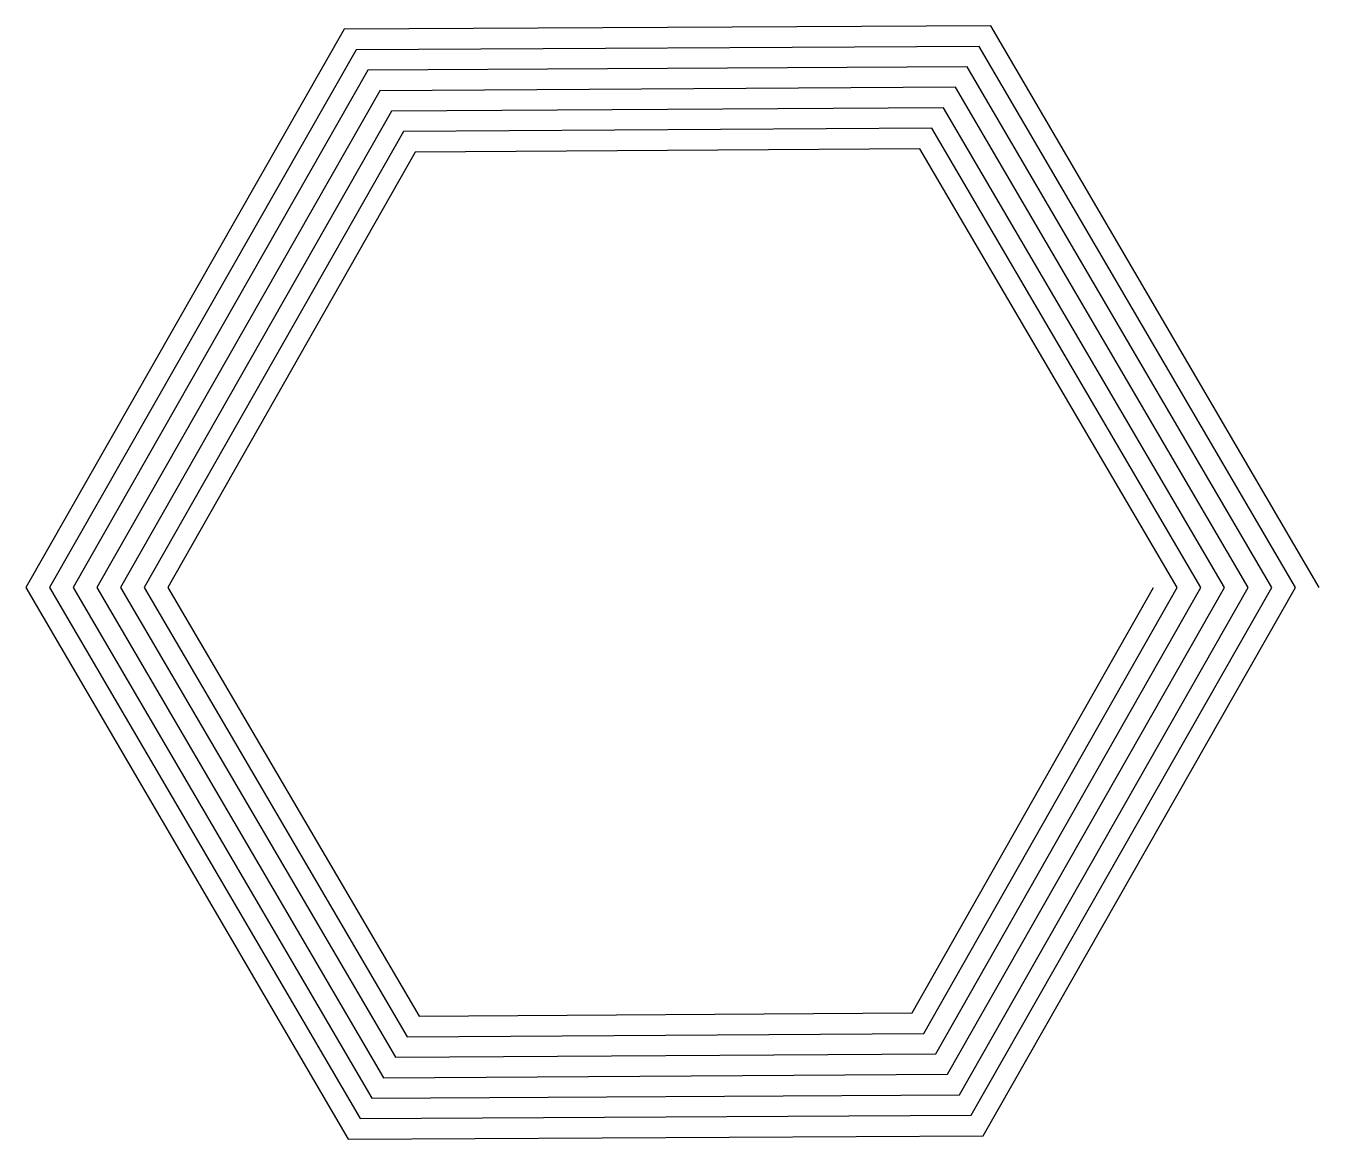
# Model space of a CAD drawing. Header units: millimetres. Extents: x -18.8 to 19.1, y -16.2 to 16.5.
import ezdxf

# ---------------------------------------------------------------- set-up
doc = ezdxf.new("R2010")
doc.units = ezdxf.units.MM

msp = doc.modelspace()

# ---------------------------------------------------------------- linework, layer by layer
msp.add_lwpolyline([(19.122, 0), (9.503, 16.46), (-9.445, 16.36), (-18.775, 0), (-9.33, -16.16), (9.272, -16.06), (18.429, 0), (9.157, 15.86), (-9.099, 15.76), (-18.082, 0), (-8.983, -15.56), (8.926, -15.46), (17.736, 0), (8.81, 15.26), (-8.753, 15.16), (-17.39, 0), (-8.637, -14.96), (8.579, -14.86), (17.043, 0), (8.464, 14.66), (-8.406, 14.56), (-16.697, 0), (-8.291, -14.36), (8.233, -14.26), (16.35, 0), (8.117, 14.06), (-8.06, 13.96), (-16.004, 0), (-7.944, -13.76), (7.886, -13.66), (15.658, 0), (7.771, 13.46), (-7.713, 13.36), (-15.311, 0), (-7.598, -13.16), (7.54, -13.06), (14.965, 0), (7.425, 12.86), (-7.367, 12.76), (-14.618, 0), (-7.251, -12.56), (7.194, -12.46), (14.272, 0)])

doc.saveas('drawing.dxf')
